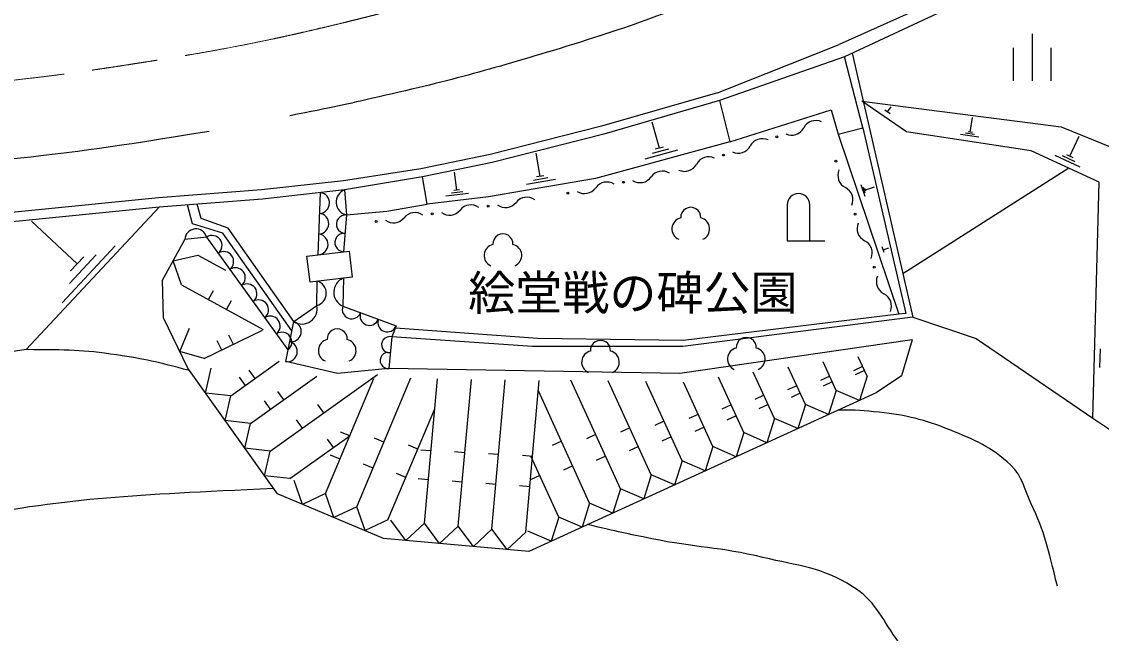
# Model space of a CAD drawing. Units: millimetres, scale not verified. Extents: x 40000 to 680000, y 20000 to 380000.
# Drawn here: x 468027 to 525380, y 238428 to 270932 of the extents above; entities that cross this region are included whole.
import ezdxf
from ezdxf.enums import TextEntityAlignment as Align

# ---------------------------------------------------------------- set-up
doc = ezdxf.new("R2010")
doc.units = ezdxf.units.MM
doc.header["$LTSCALE"] = 1000
doc.linetypes.add('CHAIN', pattern=[18.5, 12, -1.5, 3.5, -1.5])
doc.layers.add('M-BGD', color=7, linetype='Continuous', lineweight=25)
doc.layers.add('M-BMK', color=2, linetype='CHAIN', lineweight=13)
doc.styles.add('ＭＳ ゴシック', font='')
doc.styles.get('ＭＳ ゴシック').set_extended_font_data('MS Gothic')

msp = doc.modelspace()

# ---------------------------------------------------------------- linework, layer by layer
at = {"layer": 'M-BGD'}
for p, q in [((521715, 267790), (521715, 270290)), ((504983, 267146), (511448, 269711)), ((520715, 267790), (520715, 269540)), ((522715, 267790), (522715, 269540)), ((514155, 266035), (513876, 266226)), ((514016, 266130), (514208, 266409)), ((501903, 264209), (501523, 265597)), ((518416, 265063), (518533, 265844)), ((512711, 265296), (514994, 255429)), ((518645, 264929), (518158, 265002)), ((518538, 265045), (518294, 265081)), ((511396, 264947), (514629, 255387)), ((518875, 264795), (517899, 264941)), ((523708, 263776), (524202, 264844)), ((495569, 262711), (495357, 263940)), ((502866, 264099), (501131, 263624)), ((502385, 264154), (501517, 263917)), ((502120, 264268), (501686, 264150)), ((523874, 263699), (523541, 263854)), ((524251, 263200), (522917, 263819)), ((523979, 263488), (523312, 263798)), ((489226, 263102), (485128, 262475)), ((491140, 261969), (491028, 262933)), ((495761, 262744), (495377, 262678)), ((523657, 263145), (514829, 257526)), ((496389, 262536), (494853, 262272)), ((495979, 262623), (495211, 262491)), ((512829, 261646), (512623, 262255)), ((512838, 261819), (512735, 262123)), ((512848, 261992), (513335, 262157)), ((483783, 258543), (483901, 261844)), ((491771, 261798), (490566, 261657)), ((491456, 261883), (490853, 261813)), ((491291, 261986), (490990, 261951)), ((512873, 261916), (512822, 262068)), ((508688, 261192), (508688, 259292)), ((509888, 259292), (509888, 261192)), ((470982, 258062), (468560, 260322)), ((477858, 259485), (476698, 259355)), ((508688, 259292), (510688, 259292)), ((473001, 259010), (470175, 255982)), ((483183, 258471), (485420, 258738)), ((485420, 258738), (485584, 257362)), ((513838, 258661), (513737, 258959)), ((513788, 258810), (514086, 258911)), ((471991, 258536), (470579, 257022)), ((471335, 258440), (470629, 257683)), ((476078, 258221), (477387, 258530)), ((476523, 256951), (476078, 258221)), ((477387, 258530), (478864, 257722)), ((483347, 257096), (483183, 258471)), ((476523, 256951), (480853, 254582)), ((485584, 257362), (483347, 257096)), ((477959, 256165), (478219, 256639)), ((478917, 255641), (479176, 256115)), ((476432, 253401), (476939, 254647)), ((477724, 253028), (480825, 254531)), ((479275, 253779), (479039, 254265)), ((478655, 253479), (478419, 253965)), ((525300, 252552), (525327, 253542)), ((477724, 253028), (476432, 253401)), ((512931, 252089), (512460, 253120)), ((477801, 251199), (478092, 252512)), ((479137, 251047), (481715, 252886)), ((480426, 251966), (480112, 252406)), ((509657, 250593), (508748, 252581)), ((511294, 251341), (510604, 252850)), ((512696, 252604), (512204, 252380)), ((512790, 252398), (512299, 252174)), ((479911, 251599), (479597, 252038)), ((480183, 249582), (483711, 252099)), ((481228, 248116), (486939, 252190)), ((484168, 245855), (486742, 251979)), ((485827, 245157), (488709, 252014)), ((489424, 244287), (490110, 251955)), ((491217, 244126), (491915, 251924)), ((493010, 243966), (493719, 251893)), ((494803, 243805), (495524, 251862)), ((499834, 246104), (497194, 251880)), ((501471, 246852), (499189, 251846)), ((503108, 247601), (501184, 251811)), ((506382, 249097), (505037, 252042)), ((508019, 249845), (506892, 252311)), ((510949, 252096), (510458, 251871)), ((511087, 251794), (510596, 251569)), ((512931, 252089), (512528, 250806)), ((481947, 250840), (481633, 251280)), ((498196, 245356), (495474, 251313)), ((504745, 248349), (503179, 251776)), ((509202, 251587), (508711, 251362)), ((511294, 251341), (510891, 250058)), ((512528, 250806), (511294, 251341)), ((479137, 251047), (477801, 251199)), ((478846, 249734), (479137, 251047)), ((481241, 250337), (480928, 250776)), ((507456, 251078), (506965, 250854)), ((509384, 251189), (508893, 250965)), ((484084, 250153), (483770, 250593)), ((487487, 244460), (489968, 250364)), ((503962, 250062), (503471, 249838)), ((505709, 250569), (505218, 250345)), ((507681, 250585), (507190, 250360)), ((509657, 250593), (509254, 249309)), ((510891, 250058), (509657, 250593)), ((480183, 249582), (478846, 249734)), ((479891, 248268), (480183, 249582)), ((482941, 249338), (482628, 249778)), ((502146, 249706), (501655, 249481)), ((505979, 249980), (505487, 249756)), ((508019, 249845), (507616, 248561)), ((509254, 249309), (508019, 249845)), ((482274, 246651), (485457, 248922)), ((485455, 248917), (484957, 249126)), ((498514, 248992), (498023, 248768)), ((500330, 249349), (499839, 249125)), ((504275, 249377), (503784, 249153)), ((506382, 249097), (505979, 247813)), ((507616, 248561), (506382, 249097)), ((484590, 248303), (484276, 248743)), ((487268, 248586), (486770, 248795)), ((489067, 248220), (488569, 248430)), ((496698, 248635), (496207, 248411)), ((500786, 248350), (500295, 248126)), ((502531, 248864), (502040, 248639)), ((504745, 248349), (504342, 247065)), ((505979, 247813), (504745, 248349)), ((481228, 248116), (479891, 248268)), ((480937, 246803), (481228, 248116)), ((484940, 247692), (484442, 247901)), ((489767, 248121), (489229, 248169)), ((491566, 248025), (491028, 248073)), ((493365, 247929), (492827, 247977)), ((495163, 247833), (494625, 247882)), ((496559, 244608), (495099, 247804)), ((499042, 247837), (498551, 247613)), ((486692, 247215), (486194, 247424)), ((497297, 247324), (496806, 247099)), ((503108, 247601), (502705, 246317)), ((504342, 247065), (503108, 247601)), ((482274, 246651), (480937, 246803)), ((488435, 246716), (487937, 246925)), ((489630, 246587), (489092, 246635)), ((495553, 246810), (495062, 246586)), ((501471, 246852), (501068, 245569)), ((502705, 246317), (501471, 246852)), ((482951, 245282), (482508, 246552)), ((491426, 246466), (490889, 246514)), ((493223, 246344), (492685, 246392)), ((495019, 246222), (494481, 246270)), ((499834, 246104), (499431, 244821)), ((501068, 245569), (499834, 246104)), ((484168, 245855), (482951, 245282)), ((484610, 244584), (484168, 245855)), ((485827, 245157), (484610, 244584)), ((486269, 243887), (485827, 245157)), ((498196, 245356), (497793, 244073)), ((499431, 244821), (498196, 245356)), ((487487, 244460), (486269, 243887)), ((488439, 243371), (487631, 244447)), ((496559, 244608), (496156, 243324)), ((497793, 244073), (496559, 244608)), ((489424, 244287), (488439, 243371)), ((490232, 243210), (489424, 244287)), ((491217, 244126), (490232, 243210)), ((492024, 243050), (491217, 244126)), ((493010, 243966), (492024, 243050)), ((493817, 242890), (493010, 243966)), ((494803, 243805), (493817, 242890)), ((496156, 243324), (494922, 243860))]:
    msp.add_line(p, q, dxfattribs=at)
for points in [[(528269, 278550), (523180, 275571), (516676, 272059), (511448, 269711)], [(528687, 277904), (523550, 274897), (516942, 271489), (511733, 269065)], [(512135, 269252), (515358, 255222), (503154, 253674), (495157, 253674), (487684, 254180)], [(504983, 267146), (498834, 265374), (492920, 263865), (489226, 263102)], [(505102, 266732), (498947, 264958), (493017, 263446), (489313, 262680)], [(524929, 249860), (525262, 262401), (521653, 264074), (515031, 265069), (512661, 266697)], [(512661, 266697), (523246, 265340), (527118, 263766), (526141, 249056)], [(505642, 264548), (498513, 262597), (492832, 261620), (489575, 261240)], [(485128, 262475), (480778, 261989), (475291, 261566)], [(475291, 261566), (466982, 260733), (456858, 260239), (446989, 260134), (436984, 260343), (427100, 260682), (422422, 260812), (413045, 261801)], [(485183, 261987), (480824, 261500), (475340, 261078)], [(485183, 261987), (485287, 260661), (485121, 258702)], [(475340, 261078), (468275, 253506), (460625, 252332), (452096, 252176), (447283, 253310), (441219, 254171), (434059, 254680), (425138, 254954), (422556, 254875), (421734, 254641), (411679, 258397)], [(475340, 261078), (467019, 260243), (456872, 259747), (446986, 259643), (436970, 259852), (427084, 260191), (422389, 260321), (412999, 261312)], [(482387, 254508), (478714, 259689), (477110, 260195), (476839, 261193)], [(482482, 254990), (479004, 259966), (477556, 260473), (477348, 261232)], [(515333, 254022), (514763, 252108), (513419, 251213), (494977, 242786), (487242, 243478), (481624, 245839), (476861, 252516), (475559, 255202), (475518, 257197), (476698, 259355)], [(482184, 253489), (477858, 259485), (476698, 259355)], [(515333, 254022), (502997, 252231), (487532, 252499), (484800, 252231), (482060, 252867), (482184, 253489), (477858, 259485)], [(482060, 252867), (482482, 254990), (483701, 255846), (483722, 257140)], [(485128, 257308), (485088, 255812), (487918, 254775), (487684, 254180), (487532, 252499)], [(514994, 255429), (514629, 255387), (503170, 253987), (495450, 254094), (487889, 254641)], [(515358, 255222), (518730, 254102), (522069, 251807), (524929, 249860), (526141, 249056)]]:
    msp.add_lwpolyline(points, dxfattribs=at)
for points in [[(511396, 264947), (512711, 265296), (511733, 269065), (505102, 266732), (505642, 264548), (511022, 266249)], [(489575, 261240), (489313, 262680), (485183, 261987), (485287, 260661), (487422, 260860)]]:
    msp.add_lwpolyline(points, close=True, dxfattribs=at)
for centre in [(508146, 264806), (505304, 263844), (511271, 263521), (499991, 262393), (497048, 261813), (492802, 261124), (489830, 260715), (512294, 260700), (486858, 260307), (513316, 257880)]:
    msp.add_circle(centre, 50, dxfattribs=at)
for centre, radius, start, end in [((510209, 264950), 725, 65.10148, 152.30712), ((508925, 265624), 725, 245.10148, 332.30712), ((507367, 263988), 725, 65.10148, 152.30712), ((506083, 264662), 725, 245.10148, 332.30712), ((503242, 263700), 725, 245.10148, 332.30712), ((504525, 263026), 725, 65.10148, 152.30712), ((500871, 263101), 725, 237.54007, 324.74571), ((502055, 262264), 725, 57.54007, 144.74571), ((512105, 262760), 725, 156.33072, 243.53635), ((497927, 262521), 725, 237.54007, 324.74571), ((499112, 261684), 725, 57.54007, 144.74571), ((511459, 261462), 725, 336.33072, 63.53635), ((483828, 261296), 553, 273.47898, 82.45557), ((485427, 261339), 693, 110.61879, 258.31876), ((494855, 260876), 725, 54.22827, 141.43391), ((509288, 261192), 600, 0, 180), ((491883, 260468), 725, 54.22827, 141.43391), ((493722, 261780), 725, 234.22827, 321.43391), ((503570, 260531), 534, 356.52859, 183.47141), ((483789, 260195), 553, 273.47898, 82.45557), ((485237, 260172), 491, 84.18105, 266.17706), ((487777, 260963), 725, 234.22827, 321.43391), ((488911, 260059), 725, 54.22827, 141.43391), ((490750, 261372), 725, 234.22827, 321.43391), ((503168, 259915), 599, 102.7182, 246.55164), ((503971, 259915), 599, 293.44836, 77.2818), ((477288, 259330), 590, 15.18108, 177.58108), ((513128, 259939), 725, 156.33072, 243.53635), ((478144, 259039), 529, 308.9417, 122.68466), ((483750, 259095), 553, 273.47898, 82.45557), ((485154, 259192), 491, 84.18105, 266.17706), ((493593, 259123), 534, 356.52859, 183.47141), ((512482, 258641), 725, 336.33072, 63.53635), ((478762, 258183), 529, 308.9417, 122.68466), ((493191, 258506), 599, 102.7182, 246.55164), ((493994, 258506), 599, 293.44836, 77.2818), ((479380, 257327), 529, 308.9417, 122.68466), ((479998, 256470), 529, 308.9417, 122.68466), ((483542, 256496), 669, 283.688, 74.46491), ((485418, 256552), 810, 110.94882, 245.97166), ((514151, 257119), 725, 156.33072, 243.53635), ((513505, 255821), 725, 336.33072, 63.53635), ((480616, 255614), 529, 308.9417, 122.68466), ((482916, 255667), 804, 237.34316, 12.869), ((485560, 255642), 502, 160.15381, 339.59271), ((481234, 254757), 529, 308.9417, 122.68466), ((486504, 255296), 502, 160.15381, 339.59271), ((482335, 254467), 543, 263.27787, 74.2275), ((487448, 254950), 502, 160.15381, 339.59271), ((481852, 253901), 529, 308.9417, 122.68466), ((484789, 254069), 534, 356.52859, 183.47141), ((487575, 253766), 428, 75.16529, 274.50814), ((506517, 253619), 534, 356.52859, 183.47141), ((482124, 253406), 543, 263.27787, 74.2275), ((484388, 253452), 599, 102.7182, 246.55164), ((485191, 253452), 599, 293.44836, 77.2818), ((498773, 253459), 534, 356.52859, 183.47141), ((506116, 253003), 599, 102.7182, 246.55164), ((506919, 253003), 599, 293.44836, 77.2818), ((487499, 252926), 428, 75.16529, 274.50814), ((498372, 252842), 599, 102.7182, 246.55164), ((499175, 252842), 599, 293.44836, 77.2818)]:
    msp.add_arc(centre, radius, start, end, dxfattribs=at)
for points, knots in [([(542241, 293146), (536894, 289098), (535295, 287917), (530578, 284964), (525433, 281744), (522382, 280202), (516929, 277537), (513141, 275685), (510949, 274786), (507024, 273246), (503141, 271723), (500969, 270841), (496981, 269620), (493127, 268440), (490948, 267825), (487017, 266934), (485173, 266515), (484559, 266371), (482281, 265931)], [0, 0, 0, 0, 1, 1, 1, 2, 2, 2, 3, 3, 3, 4, 4, 4, 5, 5, 5, 6, 6, 6, 6]), ([(477995, 265092), (472765, 264263), (471325, 264023), (467020, 263579), (463108, 263176), (460908, 263028), (456980, 262837), (453084, 262648), (450897, 262604), (446996, 262588), (443085, 262571), (440894, 262649), (436985, 262755), (433085, 262861), (430900, 262920), (427004, 263130), (423091, 263341), (420901, 263510), (416995, 263834), (413073, 264158), (410884, 264432), (406964, 264790), (403058, 265146), (400866, 265309), (396960, 265662), (393066, 266014), (390887, 266228), (386996, 266608), (379171, 267372), (374793, 267845), (366969, 268617), (359170, 269386), (354805, 269853), (347001, 270563), (339190, 271274), (334811, 271630), (326993, 272254), (319185, 272878), (314809, 273204), (306996, 273758), (299191, 274311), (294819, 274627), (287008, 275088), (279198, 275548), (274819, 275740), (267005, 276115), (259193, 276491), (254815, 276656), (247000, 276982), (243094, 277146), (240907, 277260), (237000, 277385), (233102, 277510), (230917, 277503), (227017, 277533), (225124, 277547), (224526, 277553), (222170, 277557)], [0, 0, 0, 0, 1, 1, 1, 2, 2, 2, 3, 3, 3, 4, 4, 4, 5, 5, 5, 6, 6, 6, 7, 7, 7, 8, 8, 8, 9, 9, 9, 10, 10, 10, 11, 11, 11, 12, 12, 12, 13, 13, 13, 14, 14, 14, 15, 15, 15, 16, 16, 16, 17, 17, 17, 18, 18, 18, 19, 19, 19, 19]), ([(476952, 252388), (475175, 252864), (474614, 252994), (473086, 253222), (471224, 253500), (470516, 253484), (468275, 253506)], [0, 0, 0, 0, 1, 1, 1, 2, 2, 2, 2]), ([(523044, 240942), (522511, 243010), (522406, 243715), (521635, 245350), (521256, 246154), (521211, 246747), (520566, 247358), (519504, 248362), (518686, 248690), (517331, 249236), (515929, 249802), (515078, 250008), (513575, 250175), (512730, 250270), (512402, 250299), (511401, 250290)], [0, 0, 0, 0, 1, 1, 1, 2, 2, 2, 3, 3, 3, 4, 4, 4, 5, 5, 5, 5]), ([(481416, 246131), (473586, 245740), (471145, 245693), (464684, 244522), (459366, 243558), (456500, 242495), (451244, 241236), (448611, 240604), (447151, 240178), (444495, 239651), (441273, 239012), (439426, 238890), (436161, 238536)], [0, 0, 0, 0, 1, 1, 1, 2, 2, 2, 3, 3, 3, 4, 4, 4, 4]), ([(517105, 231378), (516255, 234485), (516096, 235829), (514471, 238160), (513664, 239317), (513344, 240176), (512149, 240925), (510497, 241960), (509297, 242007), (507402, 242464), (505132, 243011), (503795, 242989), (501507, 243455), (500167, 243728), (499722, 243820), (498087, 244207)], [0, 0, 0, 0, 1, 1, 1, 2, 2, 2, 3, 3, 3, 4, 4, 4, 5, 5, 5, 5])]:
    msp.add_open_spline(points, degree=3, knots=knots, dxfattribs=at)
at = {"layer": 'M-BMK'}
msp.add_open_spline([(552948, 306554), (546121, 301032), (544339, 299467), (538556, 295275), (536378, 293696), (535173, 292790), (532939, 291293), (531451, 290295), (530603, 289757), (529061, 288845), (524283, 286020), (521528, 284562), (516554, 282098), (512021, 279852), (509395, 278751), (504660, 276972), (500285, 275329), (497777, 274560), (493313, 273177), (490133, 272192), (488344, 271656), (485110, 270869), (480522, 269752), (477908, 269293), (473241, 268573), (469178, 267947), (466881, 267732), (462790, 267326), (460499, 267099), (459212, 267002), (456913, 266888), (453045, 266696), (450873, 266728), (447001, 266731), (443108, 266734), (440928, 266781), (437037, 266862), (433093, 266943), (430881, 266934), (426942, 267149), (423023, 267362), (420836, 267617), (416926, 267957), (413061, 268293), (410902, 268554), (407040, 268922), (389699, 270577), (379978, 271428), (362639, 273099), (356506, 273690), (353077, 274084), (346942, 274661), (343042, 275028), (340857, 275233), (336952, 275548), (325230, 276492), (318661, 276997), (306929, 277817), (299157, 278360), (294806, 278706), (287027, 279147), (277410, 279692), (272019, 279935), (262397, 280393), (256362, 280680), (252982, 280838), (246945, 281077), (243061, 281232), (240884, 281303), (236999, 281413), (233075, 281524), (230876, 281523), (226952, 281655), (223038, 281785), (220849, 281959), (216936, 282124), (209126, 282453), (204745, 282503), (196936, 282874), (189118, 283246), (184739, 283467), (176930, 283996), (171125, 284388), (167862, 284532), (162086, 285232), (152074, 286447), (146565, 287873), (136734, 290125), (132847, 291016), (130731, 291777), (126964, 293086), (118987, 295857), (114545, 297586), (106992, 301363), (98865, 305428), (94455, 308051), (86938, 313158), (82916, 315890), (80800, 317621), (77009, 320665), (74839, 322408), (74127, 322982), (71513, 325198)], degree=3, knots=[0, 0, 0, 0, 1, 1, 1, 2, 2, 2, 3, 3, 3, 4, 4, 4, 5, 5, 5, 6, 6, 6, 7, 7, 7, 8, 8, 8, 9, 9, 9, 10, 10, 10, 11, 11, 11, 12, 12, 12, 13, 13, 13, 14, 14, 14, 15, 15, 15, 16, 16, 16, 17, 17, 17, 18, 18, 18, 19, 19, 19, 20, 20, 20, 21, 21, 21, 22, 22, 22, 23, 23, 23, 24, 24, 24, 25, 25, 25, 26, 26, 26, 27, 27, 27, 28, 28, 28, 29, 29, 29, 30, 30, 30, 31, 31, 31, 32, 32, 32, 33, 33, 33, 34, 34, 34, 34], dxfattribs=at)

# ---------------------------------------------------------------- texts
at = {"layer": 'M-BGD', "style": 'ＭＳ ゴシック'}
msp.add_text('絵堂戦の碑公園', height=1833, dxfattribs=at).set_placement((500496, 256524), align=Align.MIDDLE_CENTER)

doc.saveas('drawing.dxf')
